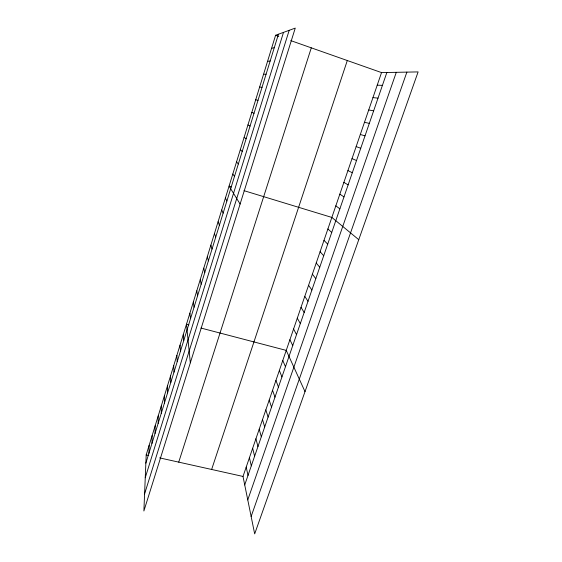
<?xml version="1.0" encoding="UTF-8"?>
<svg xmlns="http://www.w3.org/2000/svg" width="562" height="562" viewBox="0 0 562 562"><rect width="100%" height="100%" fill="white"/><g stroke="black" fill="none" stroke-linecap="round" stroke-linejoin="round"><path stroke-width="0.84" d="M161.273 413.267L161.287 405.961M158.147 423.376L158.224 415.873M155.042 433.421L155.189 425.722M151.958 443.397L152.169 435.508M148.895 453.309L149.169 445.23M146.19 454.897L143.886 510.991L295.254 28.1L275.598 35.266L146.19 454.897L148.712 455.459M145.853 463.158L278.443 34.226M145.249 477.735L283.501 32.385M144.582 493.949L289.191 30.306M178.73 462.14L311.292 47.84M211.635 469.46L347.302 60.534M243.002 476.443L381.535 72.596L418.114 71.908L254.677 533.9L243.002 476.443L159.608 457.882M244.723 484.936L386.853 72.498M247.765 499.892L396.287 72.322M251.144 516.492L406.881 72.119M271.558 48.36L274.291 47.658M267.554 61.363L270.174 60.984M263.571 74.268L266.086 74.205M377.228 85.164L382.42 85.361M372.95 97.626L378.015 98.132M259.623 87.068L262.033 87.321M368.7 110.004L373.653 110.798M364.485 122.291L369.318 123.38M255.703 99.776L258.007 100.338M188.888 324.885L186.479 324.253L190.328 362.813M200.929 328.039L286.241 350.393L305.004 391.637M360.305 134.487L365.019 135.856M231.565 186.879L229.078 186.12L240.1 204.034M243.978 190.658L331.854 217.431L358.76 239.686M275.598 35.266L278.794 36.389M290.751 40.605L381.535 72.596M356.153 146.598L360.748 148.249M251.818 112.393L254.01 113.257M352.03 158.617L356.512 160.542M347.934 170.553L352.304 172.752M247.954 124.912L250.048 126.078M343.867 182.397L348.131 184.87M339.834 194.157L343.986 196.897M244.126 137.332L246.114 138.8M335.83 205.84L339.87 208.832M327.899 228.945L331.735 232.45M240.318 149.668L242.215 151.424M323.979 240.374L327.709 244.133M320.087 251.727L323.712 255.731M236.546 161.905L238.344 163.956M316.223 262.995L319.743 267.245M312.381 274.186L315.802 278.675M232.794 174.058L234.495 176.391M308.566 285.299L311.889 290.02M304.78 296.336L308.011 301.288M301.021 307.302L304.154 312.479M297.291 318.183L300.326 323.593M225.383 198.098L226.893 200.978M293.582 328.995L296.525 334.622M289.901 339.729L292.746 345.574M221.716 209.984L223.135 213.138M282.784 360.467L285.461 366.733M279.349 370.47L281.941 376.94M218.077 221.779L219.412 225.2M275.942 380.418L278.443 387.077M272.549 390.295L274.973 397.151M214.466 233.497L215.703 237.178M269.184 400.109L271.523 407.162M265.84 409.867L268.102 417.102M262.51 419.561L264.695 426.979M210.883 245.13L212.029 249.071M259.208 429.185L261.316 436.793M255.928 438.76L257.951 446.551M207.322 256.672L208.383 260.873M252.661 448.265L254.614 456.239M249.423 457.721L251.298 465.863M203.781 268.137L204.758 272.584M246.198 467.106L248.004 475.431M200.276 279.525L201.168 284.217M196.791 290.828L197.599 295.767M193.328 302.047L194.052 307.224M189.893 313.189L190.539 318.605M183.254 334.706L183.746 340.572M180.058 345.089L180.472 351.166M176.875 355.402L177.213 361.696M173.714 365.644L173.981 372.149M170.574 375.823L170.778 382.532M167.462 385.932L167.588 392.845M164.364 395.978L164.42 403.094"/></g></svg>
